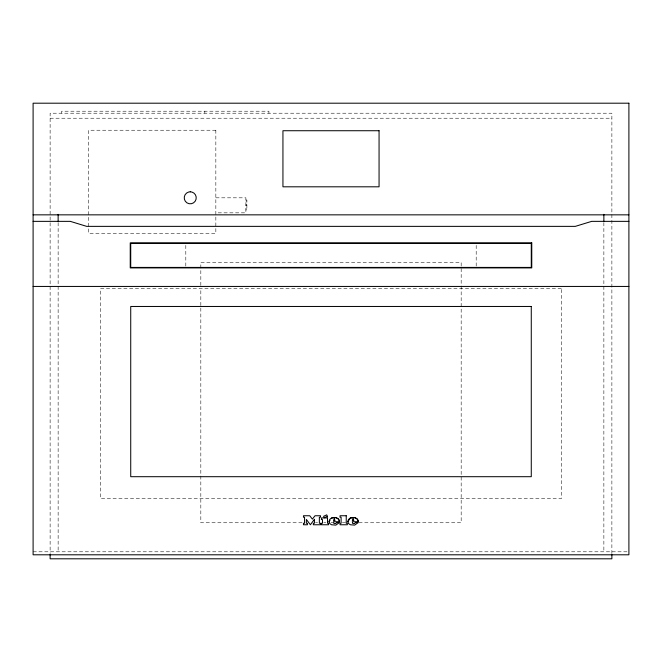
<?xml version="1.0" encoding="UTF-8"?>
<svg xmlns="http://www.w3.org/2000/svg" width="662" height="662" viewBox="0 0 662 662"><rect width="100%" height="100%" fill="white"/><g stroke="black" fill="none" stroke-linecap="round" stroke-linejoin="round"><path stroke-width="0.5" stroke-dasharray="3.31 2.48" d="M50.122 118.217L611.878 118.217M215.845 197.822L245.883 197.822L245.883 212.841L215.845 212.841M245.883 199.998L246.885 199.998L246.885 210.011L245.883 210.011M245.883 201L246.885 201M245.883 204.508L246.885 204.508M245.883 205.51L246.885 205.51M245.883 209.01L246.885 209.01M302.071 522.757L200.826 522.757L200.826 288.235M315.501 522.757L317.57 522.757M323.768 522.757L325.836 522.757M331 522.757L333.069 522.757M342.362 522.757L345.465 522.757M358.895 522.757L461.174 522.757L461.174 262.409L200.826 262.409L200.826 287.2M33.1 551.794L627.899 551.794M611.878 553.639L611.878 113.21L50.122 113.21L50.122 553.639M603.868 222.597L603.868 551.794M476.193 245.387L476.193 267.415M268.913 113.21L268.913 111.208L61.64 111.208L61.64 113.21M204.831 111.208L204.831 113.21M185.807 245.387L185.807 266.414M58.132 222.597L58.132 551.794M215.845 130.232L88.675 130.232L88.675 233.372L215.845 233.372L215.845 130.232M561.31 288.442L100.69 288.442L100.69 498.726L561.31 498.726L561.31 288.442"/><path stroke-width="0.99" d="M329.039 521.714C329.312 516.012 339.258 516.012 339.532 521.714L333.499 521.714L333.797 523.336L334.509 523.634L335.758 523.501L336.652 522.624L339.374 522.624L335.841 525.123L331.521 524.759L329.808 523.617L329.039 521.714L330.024 520.249M347.848 521.714C348.121 516.012 358.068 516.012 358.341 521.714L352.308 521.714L352.606 523.336L353.318 523.634L354.567 523.501L355.461 522.624L358.183 522.624L354.642 525.123L350.322 524.759L348.617 523.617L347.848 521.714L350.306 518.04L354.824 517.626L357.397 519.231L358.341 521.714M331.497 518.04L336.015 517.626L338.588 519.231L339.532 521.714M33.1 214.844L628.9 214.844M33.1 221.356L70.296 221.356L86.672 226.363L575.328 226.363L591.704 221.356L628.9 221.356M33.1 286.439L628.9 286.439M611.878 554.665L611.878 558.802L50.122 558.802L50.122 554.665M603.868 214.347L603.868 221.563M58.132 214.347L58.132 221.563M314.425 519.314L310.379 524.759L306.349 519.422L306.349 523.245L307.425 523.245L307.425 524.759L303.461 524.759L303.461 523.245L304.553 523.245L304.553 517.221L303.461 517.221L303.461 515.748L309.742 515.748L312.381 519.124L315.013 515.748L320.507 515.748L320.507 517.221L319.357 517.221L319.357 523.245L320.507 523.245L320.507 524.759L313.316 524.759L313.316 523.245L314.425 523.245L314.425 519.314M334.269 518.809L333.499 520.564L335.038 520.564L334.269 518.809M353.078 518.809L352.308 520.564L353.847 520.564L353.078 518.809M327.392 516.319L324.339 517.742L323.652 516.277L326.714 514.854L327.392 516.319M190.234 191.815L188.678 192.021A6.008 6.008 0 0 0 185.319 201.265A6.008 6.008 0 0 0 195.158 201.265A6.008 6.008 0 0 0 191.79 192.021L190.234 191.815M628.9 103.198L33.1 103.198L33.1 554.797L628.9 554.797L628.9 103.198M379.061 130.728L282.939 130.728L282.939 186.808L379.061 186.808L379.061 130.728M531.768 242.88L130.232 242.88L130.232 267.911L531.768 267.911L531.768 242.88M531.272 243.384L130.728 243.384L130.728 267.415L531.272 267.415L531.272 243.384M531.272 306.465L130.728 306.465L130.728 476.698L531.272 476.698L531.272 306.465M346.234 515.748L340.036 515.748L340.036 517.221L341.112 517.221L341.112 523.245L340.036 523.245L340.036 524.759L347.343 524.759L347.343 523.245L346.234 523.245L346.234 515.748M327.491 517.941L321.426 517.941L321.426 519.554L322.493 519.554L322.493 523.245L321.426 523.245L321.426 524.759L328.534 524.759L328.534 523.245L327.491 523.245L327.491 517.941"/></g></svg>
